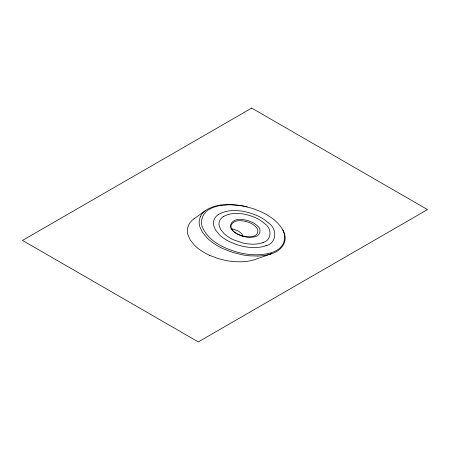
<?xml version="1.0" encoding="UTF-8"?>
<svg xmlns="http://www.w3.org/2000/svg" width="450" height="450" viewBox="0 0 450 450"><rect width="100%" height="100%" fill="white"/><g stroke="black" fill="none" stroke-linecap="round" stroke-linejoin="round"><path stroke-width="0.67" d="M200.284 216.787L199.215 220.911A44.342 25.599 0 0 0 199.783 226.575L202.534 232.397L207.276 238.084A68.574 39.589 0 0 0 223.447 248.828L232.644 252.399L242.443 254.841A47.098 27.191 0 0 0 250.374 255.87L257.889 256.044M194.107 218.751L205.734 210.414A25.363 14.642 0 0 1 208.063 208.952L212.591 206.955A28.243 16.307 0 0 1 221.068 204.998M218.289 214.605C230.051 207.765 244.958 210.527 256.894 215.533A49.359 28.496 0 0 1 268.858 223.268C277.403 228.999 276.857 243.259 265.894 245.689M223.206 216.675C233.004 211.123 245.312 213.412 255.201 217.575A41.012 23.676 0 0 1 265.106 223.987C272.098 228.696 271.862 240.418 262.856 242.556M209.498 255.291L218.138 258.576L225.518 260.443A44.19 25.515 0 0 0 235.901 261.737L241.318 261.804A30.848 17.809 0 0 0 254.171 259.83L271.772 253.614C279.81 251.359 287.364 243.315 284.614 234.501A49.174 28.389 0 0 0 282.971 230.321L280.553 226.406L277.493 222.885A67.849 39.172 0 0 0 271.491 217.783L266.676 214.678A67.708 39.094 0 0 0 259.982 211.292L252.9 208.564L246.493 206.764A49.106 28.35 0 0 0 240.069 205.459L230.299 204.542L221.068 204.998M271.772 253.614L270.208 254.126M231.576 228.611L236.638 230.282A20.008 11.554 0 0 1 240.114 232.391A17.904 10.339 0 0 1 243.135 236.171M242.117 236.081L237.774 234.276A26.004 15.013 0 0 1 235.305 232.791C224.797 226.468 233.246 217.159 243.208 219.662A19.479 11.244 0 0 1 248.737 220.899L252.084 222.232A24.159 13.95 0 0 1 257.276 225.782C262.316 229.14 259.948 236.531 254.216 236.874A11.458 6.615 0 0 1 248.754 237.279L248.377 237.274A17.404 10.046 0 0 1 242.128 236.064M238.809 234.686L242.91 236.121A15.806 9.124 0 0 0 246.004 236.7L249.57 236.863L252.557 236.475A8.393 4.843 0 0 0 254.599 235.789C258.435 234.574 258.879 229.494 255.988 227.036A21.352 12.324 0 0 0 248.85 222.396C243.399 220.416 233.505 218.734 231.024 225.664A12.825 7.408 0 0 0 230.996 226.704L231.514 228.504L233.004 230.664A21.724 12.544 0 0 0 238.821 234.681M209.498 255.285A61.087 35.269 0 0 1 194.496 245.25L190.198 239.889L187.785 234.366A42.221 24.379 0 0 1 187.537 228.42L188.64 224.966A29.835 17.224 0 0 1 194.091 218.739M200.312 216.787A29.126 16.819 0 0 1 205.712 210.403M247.208 206.944A47.852 27.63 0 0 0 242.539 205.937C229.089 203.49 201.532 203.507 201.448 223.166A45.056 26.01 0 0 0 202.112 226.446C207.855 240.761 223.206 248.04 237.161 252.152A51.379 29.666 0 0 0 243.63 253.614C257.906 256.528 287.499 255.392 284.377 234.107A47.368 27.349 0 0 0 282.746 229.888M218.638 214.357A20.379 11.768 0 0 0 214.268 219.189L213.553 221.389A30.651 17.696 0 0 0 213.536 224.994L215.499 229.984L219.527 234.861A49.764 28.732 0 0 0 229.978 241.892L236.469 244.558L242.038 246.139A35.123 20.278 0 0 0 249.896 247.382L254.008 247.567A22.387 12.926 0 0 0 263.756 246.398A19.153 11.059 0 0 0 266.355 245.509M270.225 254.143A30.398 17.55 0 0 1 257.889 256.028M223.566 216.433A16.774 9.686 0 0 0 219.797 220.421L219.234 221.923A25.177 14.535 0 0 0 219.229 225.922L220.641 229.382L223.914 233.432A41.428 23.918 0 0 0 233.516 239.805L242.46 242.91A29.436 16.993 0 0 0 249.587 244.046L252.444 244.181A18.81 10.856 0 0 0 260.218 243.377A15.879 9.169 0 0 0 263.312 242.37M251.702 108.09L22.5 240.418L198.298 341.91L427.5 209.582L251.702 108.09"/></g></svg>
